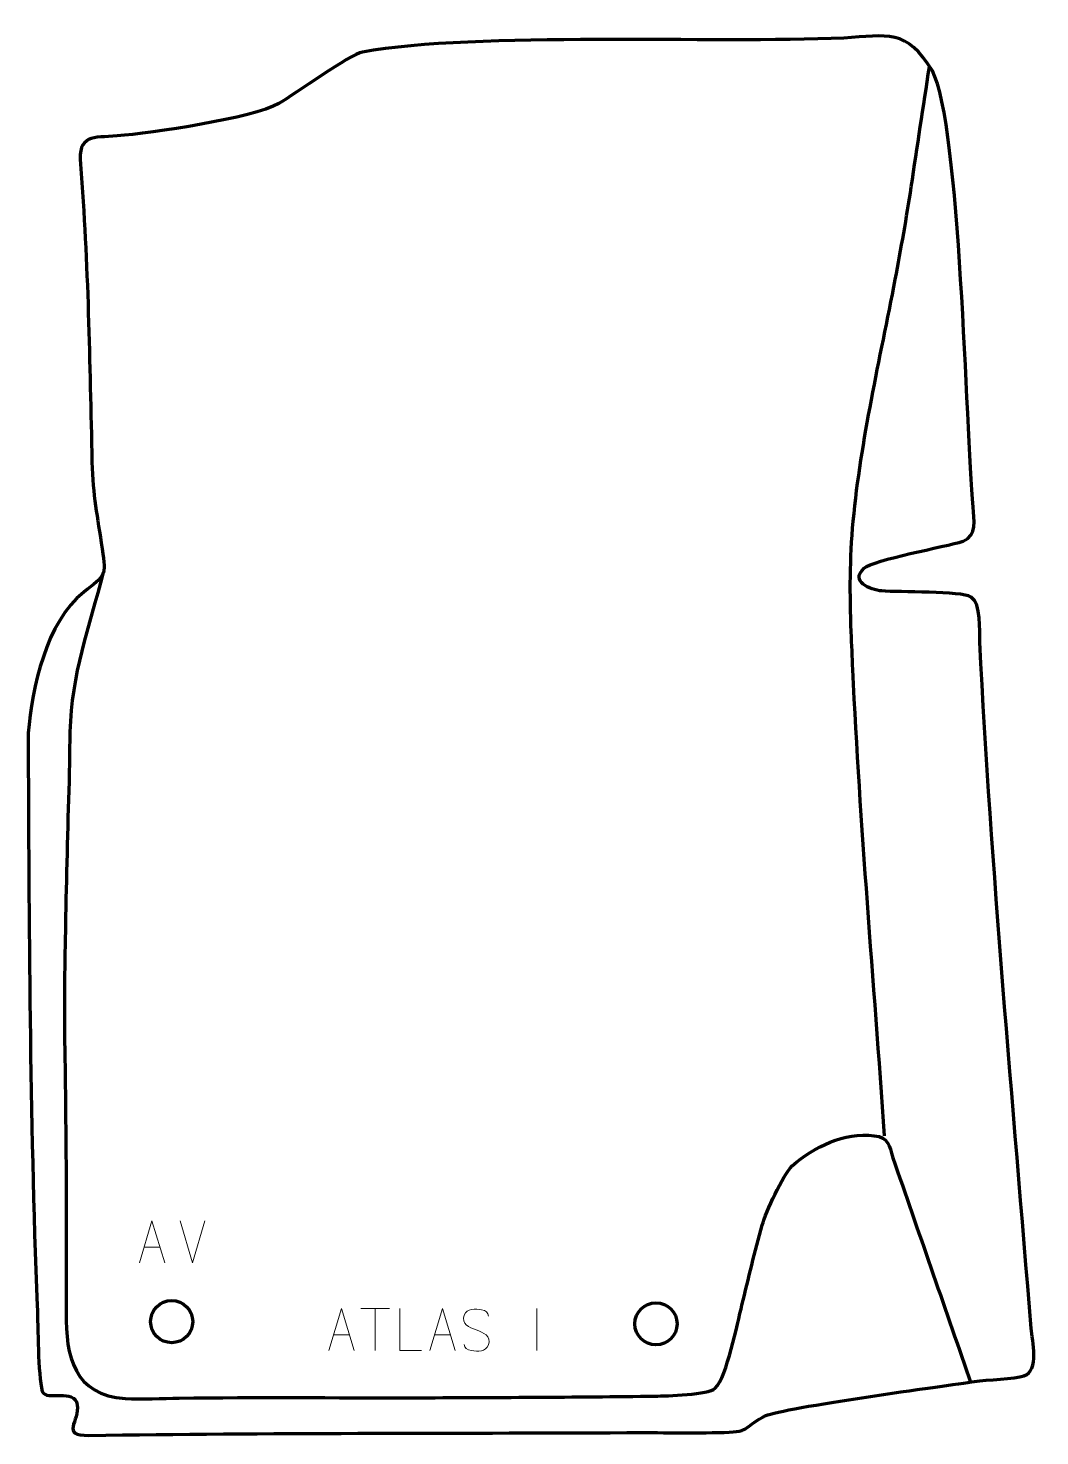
# Model space of a CAD drawing. Header units: millimetres. Extents: x -599 to 1, y -32 to 804.
import ezdxf

# ---------------------------------------------------------------- set-up
doc = ezdxf.new("R2010")
doc.units = ezdxf.units.MM
doc.header["$MEASUREMENT"] = 0
doc.layers.add('layer 2', color=7, linetype='Continuous')
doc.layers.add('layer 3', color=7, linetype='Continuous')

msp = doc.modelspace()

# ---------------------------------------------------------------- linework, layer by layer
at = {"layer": 'layer 2', "color": 142, "lineweight": 158}
for points, knots in [([(-90.7215, 146.0319), (-97.1393, 238.2889), (-105.224, 330.4088), (-109.5662, 422.8028), (-109.5662, 422.8028), (-109.9127, 430.2598), (-110.2285, 437.7164), (-110.5171, 445.1758), (-110.5171, 445.1758), (-111.3807, 467.6905), (-111.4244, 488.5235), (-109.3249, 511.0137), (-109.3249, 511.0137), (-104.7082, 559.2222), (-93.4669, 606.9364), (-84.3797, 654.4563), (-84.3797, 654.4563), (-80.9189, 672.7135), (-77.6779, 690.9516), (-74.889, 709.3256), (-74.889, 709.3256), (-71.3014, 733.097), (-67.7083, 756.8676), (-64.1188, 780.6388), (-64.1188, 780.6388), (-64.1188, 780.6388), (-64.0738, 780.937), (-64.0738, 780.937)], [0, 0, 0, 0, 0.125, 0.125, 0.125, 0.125, 0.25, 0.25, 0.25, 0.25, 0.375, 0.375, 0.375, 0.375, 0.5, 0.5, 0.5, 0.5, 0.625, 0.625, 0.625, 0.625, 0.75, 0.75, 0.75, 0.75, 1, 1, 1, 1]), ([(-554.5052, 480.3808), (-563.1811, 447.8095), (-573.4847, 420.2136), (-574.3417, 385.9056), (-574.3417, 385.9056), (-574.531, 378.328), (-574.5192, 370.745), (-574.6866, 363.1636), (-574.6866, 363.1636), (-574.6866, 363.1636), (-574.7211, 361.7347), (-574.7211, 361.7347), (-574.7211, 361.7347), (-575.546, 333.2554), (-576.3225, 304.7784), (-576.8796, 276.2924), (-576.8796, 276.2924), (-577.3208, 253.1606), (-577.8795, 230.6113), (-577.5323, 207.4466), (-577.5323, 207.4466), (-576.6989, 151.8113), (-576.1867, 96.7167), (-576.6256, 41.0637), (-576.6256, 41.0637), (-576.8286, 15.3145), (-571.8743, -7.9026), (-541.4422, -9.8671), (-541.4422, -9.8671), (-531.797, -10.4897), (-519.4123, -9.6237), (-509.3935, -9.5075), (-509.3935, -9.5075), (-463.4265, -8.9744), (-417.0591, -9.4397), (-371.0361, -9.339), (-371.0361, -9.339), (-322.9146, -9.2336), (-274.7968, -8.9772), (-226.6786, -8.3838), (-226.6786, -8.3838), (-220.2296, -8.2569), (-195.1367, -7.6486), (-191.2381, -3.7028), (-191.2381, -3.7028), (-184.2921, 3.3276), (-178.1386, 34.5964), (-175.4052, 45.5953), (-175.4052, 45.5953), (-171.4842, 61.4351), (-167.858, 77.307), (-163.3496, 92.9977), (-163.3496, 92.9977), (-160.9826, 101.1687), (-151.3801, 122.4437), (-145.552, 128.2506), (-145.552, 128.2506), (-132.1972, 139.7878), (-114.9868, 148.3018), (-96.8745, 146.1775), (-96.8745, 146.1775), (-88.0935, 145.1476), (-88.1104, 140.4907), (-85.8455, 133.1181), (-85.8455, 133.1181), (-70.7301, 89.6854), (-55.8053, 46.1854), (-40.642, 2.7715), (-40.642, 2.7715), (-40.642, 2.7715), (-39.6503, -0.0654), (-39.6503, -0.0654)], [0, 0, 0, 0, 0.05263158, 0.05263158, 0.05263158, 0.05263158, 0.10526316, 0.10526316, 0.10526316, 0.10526316, 0.15789474, 0.15789474, 0.15789474, 0.15789474, 0.21052632, 0.21052632, 0.21052632, 0.21052632, 0.26315789, 0.26315789, 0.26315789, 0.26315789, 0.31578947, 0.31578947, 0.31578947, 0.31578947, 0.36842105, 0.36842105, 0.36842105, 0.36842105, 0.42105263, 0.42105263, 0.42105263, 0.42105263, 0.47368421, 0.47368421, 0.47368421, 0.47368421, 0.52631579, 0.52631579, 0.52631579, 0.52631579, 0.57894737, 0.57894737, 0.57894737, 0.57894737, 0.63157895, 0.63157895, 0.63157895, 0.63157895, 0.68421053, 0.68421053, 0.68421053, 0.68421053, 0.73684211, 0.73684211, 0.73684211, 0.73684211, 0.78947368, 0.78947368, 0.78947368, 0.78947368, 0.84210526, 0.84210526, 0.84210526, 0.84210526, 0.89473684, 0.89473684, 0.89473684, 0.89473684, 1, 1, 1, 1])]:
    msp.add_open_spline(points, degree=3, knots=knots, dxfattribs=at)
at = {"layer": 'layer 3', "color": 250, "lineweight": 200}
for centre in [(-513.9199, 35.8321), (-226.4505, 34.5093)]:
    msp.add_ellipse(centre, major_axis=(0, 12.5), ratio=1, dxfattribs=at)
at = {"layer": 'layer 3', "color": 242, "lineweight": 158}
msp.add_open_spline([(-568.1341, 722.7724), (-569.6372, 740.3411), (-560.8181, 738.5122), (-546.2217, 739.5788), (-546.2217, 739.5788), (-526.0467, 741.1259), (-465.8295, 750.1276), (-450.2346, 758.7762), (-450.2346, 758.7762), (-441.2017, 764.3004), (-407.7023, 788.1472), (-400.7079, 789.3791), (-400.7079, 789.3791), (-332.0332, 801.4745), (-192.9071, 794.2942), (-114.9875, 797.6621), (-114.9875, 797.6621), (-88.9175, 799.1611), (-77.7531, 803.5434), (-62.3368, 778.177), (-62.3368, 778.177), (-45.6366, 746.0812), (-42.3701, 566.3513), (-38.1883, 519.3158), (-38.1883, 519.3158), (-37.5227, 511.8296), (-35.8487, 502.2917), (-44.0242, 499.0451), (-44.0242, 499.0451), (-54.9917, 495.6036), (-97.3294, 488.1477), (-102.9099, 482.9731), (-102.9099, 482.9731), (-111.4836, 475.0231), (-99.4042, 470.2553), (-92.3202, 469.4832), (-92.3202, 469.4832), (-82.4948, 468.6394), (-45.1748, 469.5951), (-39.3716, 465.8793), (-39.3716, 465.8793), (-33.1886, 461.9203), (-34.4851, 446.0531), (-34.1653, 439.0226), (-34.1653, 439.0226), (-27.4734, 304.8129), (-14.4834, 166.0596), (-3.7192, 31.7295), (-3.7192, 31.7295), (-3.1417, 24.5237), (1.4444, 6.6403), (-7.9733, 3.6511), (-7.9733, 3.6511), (-13.2017, 1.9916), (-30.1762, 1.2725), (-37.2768, 0.2697), (-37.2768, 0.2697), (-53.6674, -2.0665), (-151.3928, -15.2734), (-161.2214, -19.9767), (-161.2214, -19.9767), (-173.8934, -26.0406), (-169.6561, -29.6046), (-185.8926, -29.9353), (-185.8926, -29.9353), (-204.8963, -30.3223), (-224.5342, -29.9813), (-243.6371, -30.0571), (-243.6371, -30.0571), (-350.0464, -30.4799), (-456.6691, -30.1558), (-563.0436, -31.7078), (-563.0436, -31.7078), (-580.4144, -31.9612), (-568.4379, -23.2124), (-569.9862, -13.5566), (-569.9862, -13.5566), (-571.6263, -3.3285), (-588.1092, -11.6174), (-590.7258, -5.6814), (-590.7258, -5.6814), (-593.441, 5.2218), (-593.2191, 32.2633), (-593.7604, 45.1687), (-593.7604, 45.1687), (-598.2753, 158.3838), (-598.6484, 271.7742), (-599.127, 385.066), (-599.127, 385.066), (-596.608, 412.3861), (-588.5941, 450.8694), (-566.1042, 468.8445), (-566.1042, 468.8445), (-553.4542, 478.9551), (-552.663, 477.7901), (-555.1525, 494.5252), (-555.1525, 494.5252), (-558.1235, 513.8437), (-560.7491, 526.228), (-561.2276, 545.9477), (-561.2276, 545.9477), (-562.6437, 604.9348), (-563.3311, 663.9311), (-568.1341, 722.7724)], degree=3, knots=[0, 0, 0, 0, 0.03703704, 0.03703704, 0.03703704, 0.03703704, 0.07407407, 0.07407407, 0.07407407, 0.07407407, 0.11111111, 0.11111111, 0.11111111, 0.11111111, 0.14814815, 0.14814815, 0.14814815, 0.14814815, 0.18518519, 0.18518519, 0.18518519, 0.18518519, 0.22222222, 0.22222222, 0.22222222, 0.22222222, 0.25925926, 0.25925926, 0.25925926, 0.25925926, 0.2962963, 0.2962963, 0.2962963, 0.2962963, 0.33333333, 0.33333333, 0.33333333, 0.33333333, 0.37037037, 0.37037037, 0.37037037, 0.37037037, 0.40740741, 0.40740741, 0.40740741, 0.40740741, 0.44444444, 0.44444444, 0.44444444, 0.44444444, 0.48148148, 0.48148148, 0.48148148, 0.48148148, 0.51851852, 0.51851852, 0.51851852, 0.51851852, 0.55555556, 0.55555556, 0.55555556, 0.55555556, 0.59259259, 0.59259259, 0.59259259, 0.59259259, 0.62962963, 0.62962963, 0.62962963, 0.62962963, 0.66666667, 0.66666667, 0.66666667, 0.66666667, 0.7037037, 0.7037037, 0.7037037, 0.7037037, 0.74074074, 0.74074074, 0.74074074, 0.74074074, 0.77777778, 0.77777778, 0.77777778, 0.77777778, 0.81481481, 0.81481481, 0.81481481, 0.81481481, 0.85185185, 0.85185185, 0.85185185, 0.85185185, 0.88888889, 0.88888889, 0.88888889, 0.88888889, 0.92592593, 0.92592593, 0.92592593, 0.92592593, 1, 1, 1, 1], dxfattribs=at)
at = {"layer": 'layer 3', "color": 250, "lineweight": 9}
for points, knots in [([(-532.994, 70.7367), (-532.994, 70.7367), (-525.623, 95.6902), (-525.623, 95.6902), (-525.623, 95.6902), (-525.623, 95.6902), (-518.0531, 70.7367), (-518.0531, 70.7367)], [0, 0, 0, 0, 0.33333333, 0.33333333, 0.33333333, 0.33333333, 1, 1, 1, 1]), ([(-420.5793, 18.7), (-420.5793, 18.7), (-413.2083, 43.6535), (-413.2083, 43.6535), (-413.2083, 43.6535), (-413.2083, 43.6535), (-405.6384, 18.7), (-405.6384, 18.7)], [0, 0, 0, 0, 0.33333333, 0.33333333, 0.33333333, 0.33333333, 1, 1, 1, 1]), ([(-365.6343, 18.6999), (-365.6343, 18.6999), (-378.5834, 18.6999), (-378.5834, 18.6999), (-378.5834, 18.6999), (-378.5834, 18.6999), (-378.5834, 43.6535), (-378.5834, 43.6535)], [0, 0, 0, 0, 0.33333333, 0.33333333, 0.33333333, 0.33333333, 1, 1, 1, 1]), ([(-360.5793, 18.7), (-360.5793, 18.7), (-353.2083, 43.6535), (-353.2083, 43.6535), (-353.2083, 43.6535), (-353.2083, 43.6535), (-345.6384, 18.7), (-345.6384, 18.7)], [0, 0, 0, 0, 0.33333333, 0.33333333, 0.33333333, 0.33333333, 1, 1, 1, 1]), ([(-333.106, 30.955), (-337.3543, 32.4254), (-342.2624, 34.2212), (-340.2573, 39.7415), (-340.2573, 39.7415), (-338.7538, 43.8814), (-333.5402, 43.4929), (-329.9366, 42.8918), (-329.9366, 42.8918), (-327.076, 42.4146), (-326.2113, 41.2014), (-325.9007, 39.1173)], [0, 0, 0, 0, 0.25, 0.25, 0.25, 0.25, 0.5, 0.5, 0.5, 0.5, 1, 1, 1, 1]), ([(-333.106, 30.9549), (-329.0874, 29.3082), (-324.0579, 27.4199), (-325.8919, 22.0596), (-325.8919, 22.0596), (-327.3517, 17.7932), (-332.2625, 18.0499), (-335.9886, 18.6046), (-335.9886, 18.6046), (-338.7386, 19.0144), (-339.9595, 20.2279), (-340.3375, 22.3401)], [0, 0, 0, 0, 0.25, 0.25, 0.25, 0.25, 0.5, 0.5, 0.5, 0.5, 1, 1, 1, 1])]:
    msp.add_open_spline(points, degree=3, knots=knots, dxfattribs=at)
for points in [[(-501.5236, 70.7294), (-501.5236, 70.7294), (-508.8454, 95.683), (-508.8454, 95.683)], [(-494.2017, 95.683), (-494.2017, 95.683), (-501.5235, 70.7294), (-501.5235, 70.7294)], [(-530.2714, 79.9861), (-530.2714, 79.9861), (-520.7757, 79.9861), (-520.7757, 79.9861)], [(-401.6024, 43.63), (-401.6024, 43.63), (-384.6152, 43.63), (-384.6152, 43.63)], [(-393.1086, 18.7), (-393.1086, 18.7), (-393.1086, 43.6535), (-393.1086, 43.6535)], [(-297.1088, 43.6638), (-297.1088, 43.6638), (-297.1088, 18.6897), (-297.1088, 18.6897)], [(-417.8567, 27.9494), (-417.8567, 27.9494), (-408.361, 27.9494), (-408.361, 27.9494)], [(-357.8567, 27.9494), (-357.8567, 27.9494), (-348.361, 27.9494), (-348.361, 27.9494)]]:
    msp.add_open_spline(points, degree=3, dxfattribs=at)

doc.saveas('drawing.dxf')
